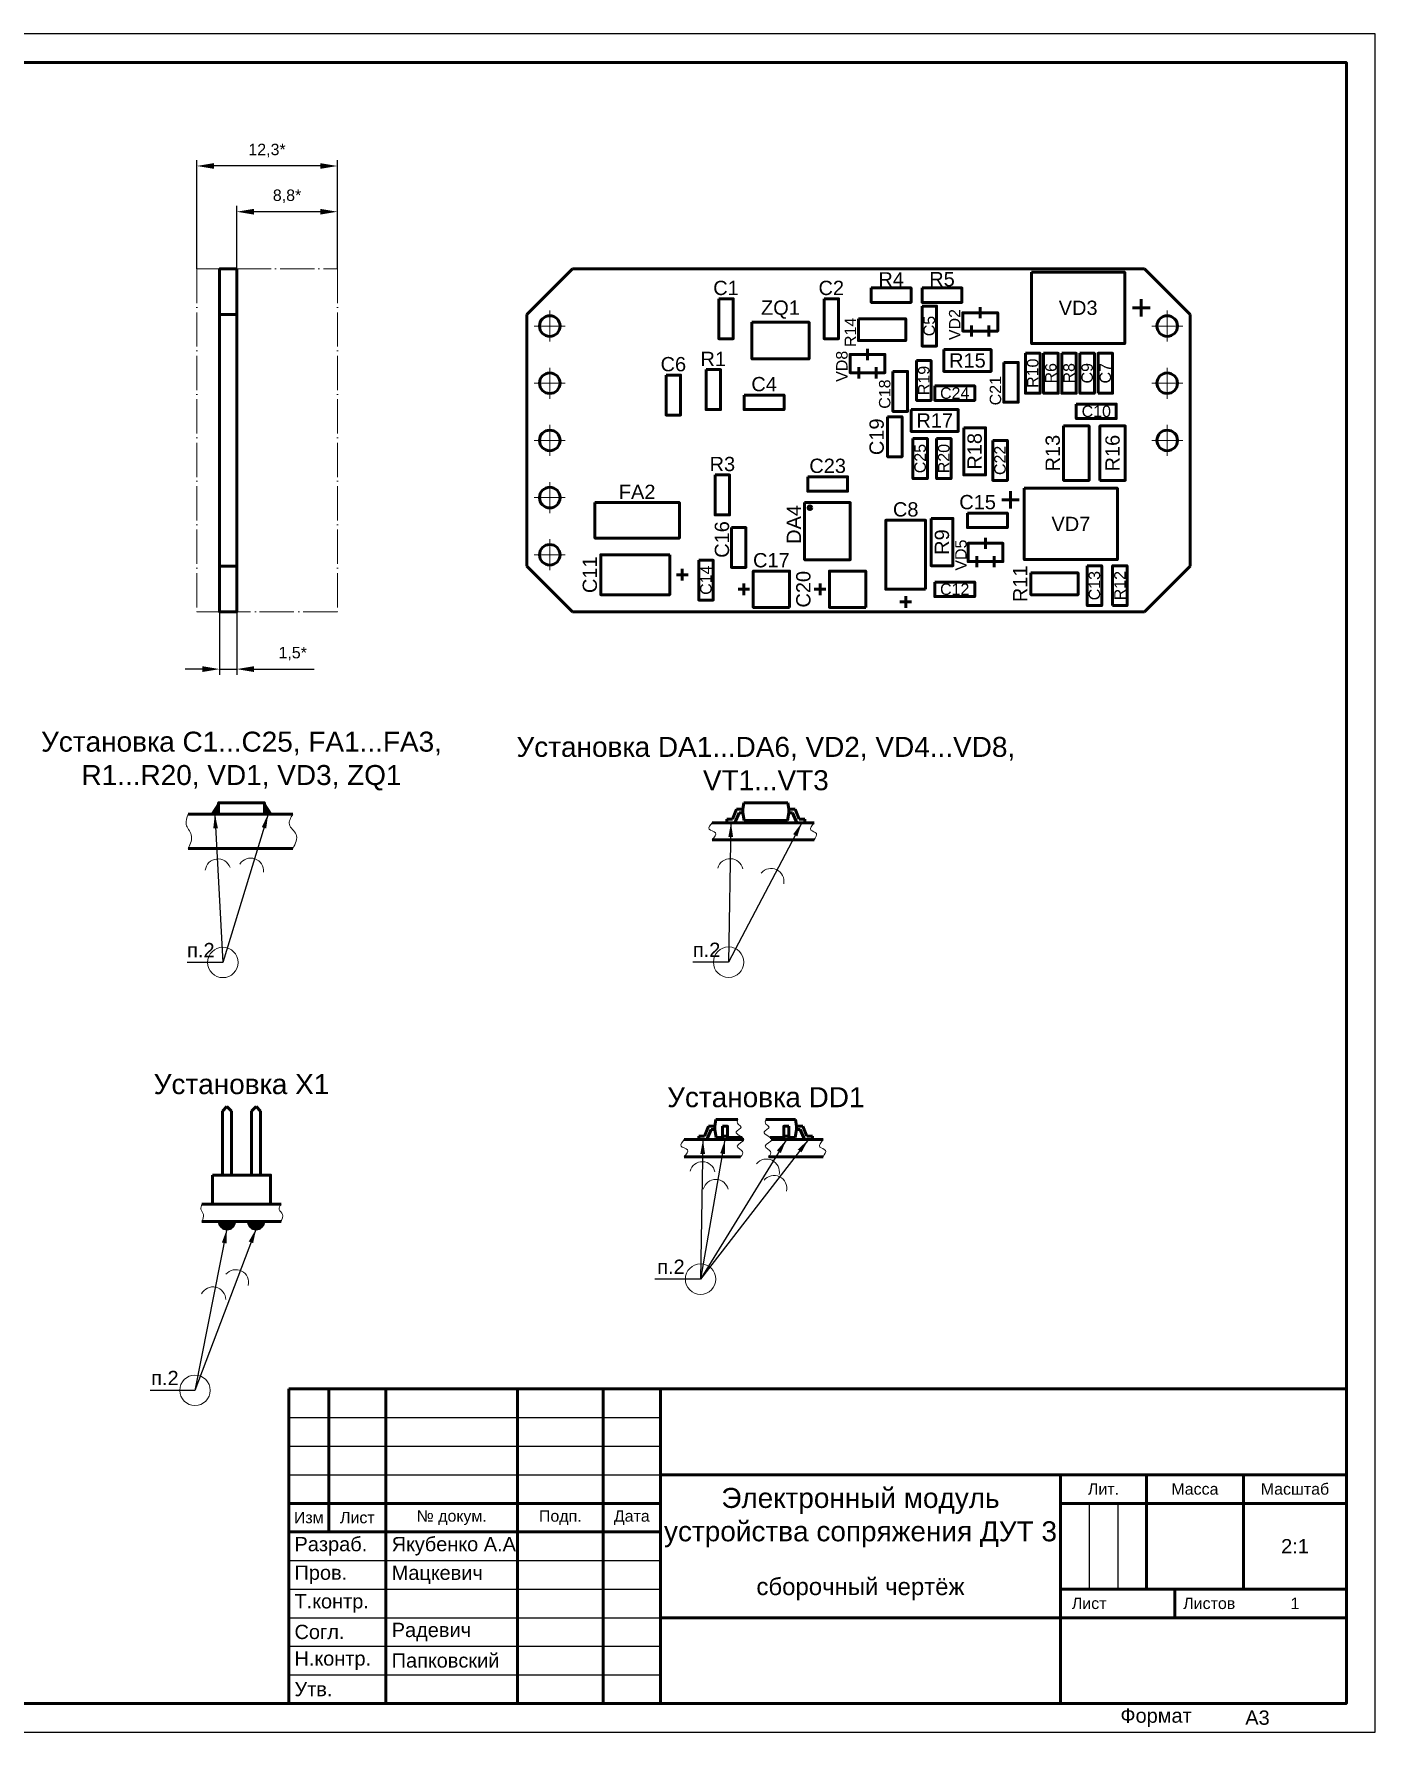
# Model space of a CAD drawing. Header units: millimetres. Extents: x 0 to 420, y 0 to 297.
# Drawn here: x 185.4 to 420, y 0 to 297 of the extents above; entities that cross this region are included whole.
import ezdxf

# ---------------------------------------------------------------- set-up
doc = ezdxf.new("R2010")
doc.units = ezdxf.units.MM
doc.header["$LTSCALE"] = 0.5
doc.linetypes.add('ACAD_ISO04W100', pattern=[30, 24, -3, 0, -3])
for name, color, linetype, lineweight in [('Оси', 6, 'Continuous', 13), ('Размеры', 3, 'Continuous', 13), ('Сплошная основная толстая', 4, 'Continuous', 50), ('Сплошная основная тонкая', 5, 'Continuous', 13), ('Текст', 2, 'Continuous', 50), ('Штамп', 7, 'Continuous', 50), ('Штрихпунктирная тонкая', 6, 'ACAD_ISO04W100', 13)]:
    doc.layers.add(name, color=color, linetype=linetype, lineweight=lineweight)
doc.styles.get("Standard").update_dxf_attribs({"font": 'ARIAL.TTF', "height": 2})
doc.styles.add('style1', font='TIMES.TTF', dxfattribs={"width": 0.75, "height": 2.75})
doc.dimstyles.new('ГОСТ', dxfattribs={"dimtxt": 2.5, "dimasz": 3, "dimexe": 1, "dimexo": 0, "dimgap": 1.5, "dimtad": 1, "dimlfac": 0.5, "dimtxsty": 'Standard', "dimcen": 0, "dimdle": 1.25, "dimadec": 0, "dimazin": 2, "dimtfac": 0.75, "dimtmove": 0, "dimatfit": 3, "dimldrblk": 'DOT', "dimfxl": 0, "dimtvp": 1.5, "dimtolj": 1, "dimtzin": 0, "dimarcsym": 0})
doc.dimstyles.new('Диаметр', dxfattribs={"dimtxt": 2.5, "dimasz": 2.5, "dimexe": 1.25, "dimexo": 0, "dimtad": 1, "dimtoh": 1, "dimzin": 9, "dimtxsty": 'style1', "dimcen": 0, "dimadec": 0, "dimazin": 0, "dimtfac": 1, "dimtmove": 0, "dimatfit": 0, "dimfxl": 0, "dimtolj": 1, "dimarcsym": 0})

# ---------------------------------------------------------------- blocks, each defined once
blk = doc.blocks.new('*D64')
at = {"layer": 'Defpoints', "color": 0, "ltscale": 0.5}
for p in [(220.9, 265.91), (220.9, 255.91), (238.5, 255.91)]:
    blk.add_point(p, dxfattribs=at)
at = {"layer": 'Размеры', "color": 0, "lineweight": -2, "ltscale": 0.5}
for p, q in [((220.9, 255.91), (220.9, 266.91)), ((235.5, 265.91), (223.9, 265.91)), ((238.5, 255.91), (238.5, 266.91))]:
    blk.add_line(p, q, dxfattribs=at)
at = {"layer": 'Размеры', "color": 0, "ltscale": 0.5}
for points in [[(223.9, 266.41), (223.9, 265.41), (220.9, 265.91)], [(235.5, 266.41), (235.5, 265.41), (238.5, 265.91)]]:
    blk.add_solid(points, dxfattribs=at)
at = {"layer": 'Размеры', "color": 0, "ltscale": 0.5, "insert": (229.7, 268.61), "char_height": 2, "attachment_point": 5}
blk.add_mtext('\\A1;8,8*', dxfattribs=at)
blk = doc.blocks.new('_Dot')
at = {"color": 0, "linetype": 'ByBlock', "lineweight": -2}
blk.add_line((-0.5, 0), (-1, 0), dxfattribs=at)
at = {"color": 0, "linetype": 'ByBlock', "const_width": 0.5}
blk.add_lwpolyline([(-0.25, 0, 1), (0.25, 0, 1)], format="xyb", close=True, dxfattribs=at)
blk = doc.blocks.new('*D65')
at = {"layer": 'Defpoints', "color": 0, "ltscale": 0.5}
for p in [(213.9, 273.91), (213.9, 255.91), (238.5, 255.91)]:
    blk.add_point(p, dxfattribs=at)
at = {"layer": 'Размеры', "color": 0, "lineweight": -2, "ltscale": 0.5}
for p, q in [((213.9, 255.91), (213.9, 274.91)), ((235.5, 273.91), (216.9, 273.91)), ((238.5, 255.91), (238.5, 274.91))]:
    blk.add_line(p, q, dxfattribs=at)
at = {"layer": 'Размеры', "color": 0, "ltscale": 0.5}
for points in [[(216.9, 274.41), (216.9, 273.41), (213.9, 273.91)], [(235.5, 274.41), (235.5, 273.41), (238.5, 273.91)]]:
    blk.add_solid(points, dxfattribs=at)
at = {"layer": 'Размеры', "color": 0, "ltscale": 0.5, "insert": (226.2, 276.61), "char_height": 2, "attachment_point": 5}
blk.add_mtext('\\A1;12,3*', dxfattribs=at)
blk = doc.blocks.new('*D66')
at = {"layer": 'Defpoints', "color": 0, "ltscale": 0.5}
for p in [(217.9, 195.91), (220.9, 195.91), (220.9, 185.91)]:
    blk.add_point(p, dxfattribs=at)
at = {"layer": 'Размеры', "color": 0, "lineweight": -2, "ltscale": 0.5}
for p, q in [((217.9, 195.91), (217.9, 184.91)), ((220.9, 195.91), (220.9, 184.91)), ((214.9, 185.91), (211.9, 185.91)), ((217.9, 185.91), (220.9, 185.91)), ((223.9, 185.91), (234.47, 185.91))]:
    blk.add_line(p, q, dxfattribs=at)
at = {"layer": 'Размеры', "color": 0, "ltscale": 0.5}
for points in [[(214.9, 186.41), (214.9, 185.41), (217.9, 185.91)], [(223.9, 186.41), (223.9, 185.41), (220.9, 185.91)]]:
    blk.add_solid(points, dxfattribs=at)
at = {"layer": 'Размеры', "color": 0, "ltscale": 0.5, "insert": (230.69, 188.61), "char_height": 2, "attachment_point": 5}
blk.add_mtext('\\A1;1,5*', dxfattribs=at)

msp = doc.modelspace()

# ---------------------------------------------------------------- hatches: boundary and pattern name
at = {"layer": 'Сплошная основная толстая'}
h = msp.add_hatch(color=256, dxfattribs=at)
edge = h.paths.add_edge_path()
edge.add_arc((219.193, 89.321), 1.332, 180, 360)
edge.add_line((220.524, 89.321), (217.861, 89.321))
h = msp.add_hatch(color=256, dxfattribs=at)
edge = h.paths.add_edge_path()
edge.add_arc((219.193, 89.321), 1.332, 180, 360)
edge.add_line((220.524, 89.321), (217.861, 89.321))
h = msp.add_hatch(color=256, dxfattribs=at)
edge = h.paths.add_edge_path()
edge.add_arc((224.273, 89.321), 1.332, 180, 360)
edge.add_line((225.604, 89.321), (222.941, 89.321))
h = msp.add_hatch(color=256, dxfattribs=at)
edge = h.paths.add_edge_path()
edge.add_arc((224.273, 89.321), 1.332, 180, 360)
edge.add_line((225.604, 89.321), (222.941, 89.321))
at = {"layer": 'Сплошная основная тонкая', "ltscale": 0.5}
for points in [[(217.733, 162.55), (216.406, 160.55), (217.733, 160.55)], [(225.733, 162.55), (227.06, 160.55), (225.733, 160.55)]]:
    msp.add_hatch(color=256, dxfattribs=at).paths.add_polyline_path(points)

# ---------------------------------------------------------------- linework, layer by layer
at = {"ltscale": 0.5}
msp.add_lwpolyline([(420, 297), (0, 297), (0, 0), (420, 0)], close=True, dxfattribs=at)
at = {"layer": 'Оси', "ltscale": 0.5}
for p, q in [((275.652, 248.627), (275.652, 243.191)), ((383.652, 248.627), (383.652, 243.191)), ((278.37, 245.909), (272.933, 245.909)), ((386.37, 245.909), (380.933, 245.909)), ((275.652, 238.627), (275.652, 233.191)), ((383.652, 238.627), (383.652, 233.191)), ((278.37, 235.909), (272.933, 235.909)), ((386.37, 235.909), (380.933, 235.909)), ((278.37, 225.909), (272.933, 225.909)), ((275.652, 228.627), (275.652, 223.191)), ((386.37, 225.909), (380.933, 225.909)), ((383.652, 228.627), (383.652, 223.191)), ((275.652, 218.627), (275.652, 213.191)), ((278.37, 215.909), (272.933, 215.909)), ((275.652, 208.627), (275.652, 203.191)), ((278.37, 205.909), (272.933, 205.909))]:
    msp.add_line(p, q, dxfattribs=at)
at = {"layer": 'Размеры'}
for centre in [(218.472, 134.606), (306.933, 134.65), (302.031, 79.213), (213.597, 59.763)]:
    msp.add_circle(centre, 2.663, dxfattribs=at)
for centre, radius, start, end in [((217.615, 150.465), 2.24, 19.79759, 172.97592), ((223.359, 150.604), 2.245, 354.78059, 147.39176), ((307.202, 150.509), 2.24, 11.32209, 164.50041), ((314.368, 148.808), 2.245, 347.94553, 140.5567), ((302.341, 97.516), 2.24, 11.32209, 164.50041), ((313.568, 97.979), 2.245, 347.94553, 140.5567), ((304.689, 94.407), 2.245, 13.30015, 165.91132), ((314.869, 95.096), 2.245, 347.94553, 140.5567), ((220.731, 78.625), 2.24, 346.56995, 139.74828), ((216.741, 75.622), 2.24, 0.19204, 153.37036)]:
    msp.add_arc(centre, radius, start, end, dxfattribs=at)
at = {"layer": 'Сплошная основная толстая', "linetype": 'Continuous'}
for p, q in [((271.652, 247.909), (279.652, 255.909)), ((379.652, 255.909), (387.652, 247.909)), ((379.115, 247.563), (379.115, 250.611)), ((350.946, 247.269), (350.946, 249.214)), ((380.639, 249.087), (377.591, 249.087)), ((349.421, 244.069), (349.421, 246.014)), ((352.471, 244.069), (352.471, 246.014)), ((331.234, 239.967), (331.234, 241.911)), ((329.709, 236.767), (329.709, 238.711)), ((332.759, 236.767), (332.759, 238.711)), ((356.248, 213.974), (356.248, 217.022)), ((354.724, 215.498), (357.772, 215.498)), ((351.872, 206.947), (351.872, 208.891)), ((350.347, 203.747), (350.347, 205.691)), ((353.397, 203.747), (353.397, 205.691)), ((279.652, 195.909), (271.652, 203.909)), ((299.853, 202.414), (297.821, 202.414)), ((298.837, 203.43), (298.837, 201.398)), ((387.652, 203.909), (379.652, 195.909)), ((310.61, 199.874), (308.578, 199.874)), ((309.594, 198.858), (309.594, 200.89)), ((323.945, 199.874), (321.913, 199.874)), ((322.929, 198.858), (322.929, 200.89)), ((338.923, 197.668), (336.891, 197.668)), ((337.907, 196.652), (337.907, 198.684))]:
    msp.add_line(p, q, dxfattribs=at)
at = {"layer": 'Сплошная основная толстая', "ltscale": 0.5}
for p, q in [((220.903, 247.909), (217.903, 247.909)), ((220.903, 203.909), (217.903, 203.909)), ((212.432, 160.55), (230.723, 160.55)), ((308.337, 161.4), (307.607, 159.65)), ((308.777, 160.8), (308.047, 159.05)), ((309.447, 161.4), (308.337, 161.4)), ((308.777, 160.8), (309.447, 160.8)), ((309.447, 161.4), (309.608, 162.55)), ((309.447, 160.8), (309.636, 159.45)), ((317.447, 160.8), (317.257, 159.45)), ((317.285, 162.55), (317.447, 161.4)), ((317.447, 161.4), (318.557, 161.4)), ((318.116, 160.8), (317.447, 160.8)), ((318.116, 160.8), (318.846, 159.05)), ((318.557, 161.4), (319.287, 159.65)), ((304.084, 159.05), (321.876, 159.05)), ((306.647, 159.65), (306.647, 159.05)), ((307.607, 159.65), (306.647, 159.65)), ((306.647, 159.05), (308.047, 159.05)), ((320.247, 159.05), (318.846, 159.05)), ((319.287, 159.65), (320.247, 159.65)), ((320.247, 159.65), (320.247, 159.05)), ((212.432, 154.55), (230.723, 154.55)), ((304.084, 156.05), (321.876, 156.05)), ((218.393, 108.601), (219.193, 109.401)), ((218.393, 97.401), (218.393, 108.601)), ((219.193, 109.401), (219.993, 108.601)), ((219.993, 108.601), (219.993, 97.401)), ((223.473, 108.601), (224.273, 109.401)), ((223.473, 97.401), (223.473, 108.601)), ((224.273, 109.401), (225.073, 108.601)), ((225.073, 108.601), (225.073, 97.401)), ((304.545, 105.962), (304.706, 107.112)), ((318.625, 107.112), (318.786, 105.962)), ((301.745, 104.212), (301.745, 103.612)), ((302.705, 104.212), (301.745, 104.212)), ((303.435, 105.962), (302.705, 104.212)), ((303.875, 105.362), (303.145, 103.612)), ((304.545, 105.962), (303.435, 105.962)), ((303.875, 105.362), (304.545, 105.362)), ((304.545, 105.362), (304.734, 104.012)), ((305.85, 104.212), (306.75, 104.212)), ((317.481, 104.212), (316.581, 104.212)), ((318.786, 105.362), (318.597, 104.012)), ((318.786, 105.962), (319.896, 105.962)), ((319.456, 105.362), (318.786, 105.362)), ((319.456, 105.362), (320.186, 103.612)), ((319.896, 105.962), (320.626, 104.212)), ((320.626, 104.212), (321.586, 104.212)), ((321.586, 104.212), (321.586, 103.612)), ((299.182, 103.612), (309.613, 103.612)), ((301.745, 103.612), (303.145, 103.612)), ((314.493, 103.612), (323.452, 103.612)), ((321.586, 103.612), (320.186, 103.612)), ((299.182, 100.612), (309.031, 100.612)), ((313.911, 100.612), (323.452, 100.612)), ((214.815, 92.321), (228.65, 92.321)), ((214.815, 89.321), (228.65, 89.321))]:
    msp.add_line(p, q, dxfattribs=at)
for points in [[(220.903, 255.909), (217.903, 255.909), (217.903, 195.909), (220.903, 195.909)], [(217.733, 160.55), (225.733, 160.55), (225.733, 162.55), (217.733, 162.55)], [(305.85, 105.962), (306.75, 105.962), (306.75, 103.612), (305.85, 103.612)], [(317.481, 105.962), (316.581, 105.962), (316.581, 103.612), (317.481, 103.612)], [(216.653, 97.401), (226.813, 97.401), (226.813, 92.321), (216.653, 92.321)]]:
    msp.add_lwpolyline(points, close=True, dxfattribs=at)
at = {"layer": 'Сплошная основная толстая', "linetype": 'Continuous'}
for points in [[(279.652, 255.909), (379.652, 255.909)], [(271.652, 203.909), (271.652, 247.909)], [(387.652, 247.909), (387.652, 203.909)], [(379.652, 195.909), (279.652, 195.909)]]:
    msp.add_lwpolyline(points, dxfattribs=at)
for points in [[(331.874, 252.579), (338.859, 252.579), (338.859, 250.039), (331.874, 250.039)], [(340.764, 252.579), (347.749, 252.579), (347.749, 250.039), (340.764, 250.039)], [(359.919, 255.337), (376.219, 255.337), (376.219, 242.837), (359.919, 242.837)], [(305.204, 250.674), (307.744, 250.674), (307.744, 243.689), (305.204, 243.689)], [(323.619, 250.674), (326.159, 250.674), (326.159, 243.689), (323.619, 243.689)], [(310.999, 246.572), (320.999, 246.572), (320.999, 240.172), (310.999, 240.172)], [(329.652, 247.182), (337.907, 247.182), (337.907, 243.372), (329.652, 243.372)], [(340.764, 249.404), (343.304, 249.404), (343.304, 242.419), (340.764, 242.419)], [(350.946, 245.042), (347.896, 245.042), (347.896, 248.242), (353.996, 248.242), (353.996, 245.042)], [(331.234, 237.739), (328.184, 237.739), (328.184, 240.939), (334.284, 240.939), (334.284, 237.739)], [(344.574, 241.784), (352.829, 241.784), (352.829, 237.974), (344.574, 237.974)], [(358.862, 241.149), (361.402, 241.149), (361.402, 234.164), (358.862, 234.164)], [(362.037, 241.149), (364.577, 241.149), (364.577, 234.164), (362.037, 234.164)], [(365.212, 241.149), (367.752, 241.149), (367.752, 234.164), (365.212, 234.164)], [(368.387, 241.149), (370.927, 241.149), (370.927, 234.164), (368.387, 234.164)], [(371.562, 234.164), (374.102, 234.164), (374.102, 241.149), (371.562, 241.149)], [(302.982, 238.292), (305.522, 238.292), (305.522, 231.307), (302.982, 231.307)], [(335.684, 237.974), (338.224, 237.974), (338.224, 230.989), (335.684, 230.989)], [(339.812, 239.879), (342.352, 239.879), (342.352, 232.894), (339.812, 232.894)], [(355.052, 239.562), (357.592, 239.562), (357.592, 232.577), (355.052, 232.577)], [(295.997, 237.339), (298.537, 237.339), (298.537, 230.354), (295.997, 230.354)], [(342.987, 235.434), (349.972, 235.434), (349.972, 232.894), (342.987, 232.894)], [(309.649, 233.847), (316.634, 233.847), (316.634, 231.307), (309.649, 231.307)], [(367.752, 232.259), (374.737, 232.259), (374.737, 229.719), (367.752, 229.719)], [(334.732, 230.037), (337.272, 230.037), (337.272, 223.052), (334.732, 223.052)], [(338.859, 231.307), (347.114, 231.307), (347.114, 227.497), (338.859, 227.497)], [(339.177, 226.227), (341.717, 226.227), (341.717, 219.242), (339.177, 219.242)], [(343.304, 226.227), (345.844, 226.227), (345.844, 219.242), (343.304, 219.242)], [(348.067, 228.132), (351.877, 228.132), (351.877, 219.877), (348.067, 219.877)], [(353.147, 225.909), (355.687, 225.909), (355.687, 218.924), (353.147, 218.924)], [(365.529, 228.449), (369.974, 228.449), (369.974, 218.924), (365.529, 218.924)], [(371.879, 218.924), (376.324, 218.924), (376.324, 228.449), (371.879, 228.449)], [(304.569, 219.877), (307.109, 219.877), (307.109, 212.892), (304.569, 212.892)], [(320.762, 219.559), (327.747, 219.559), (327.747, 217.019), (320.762, 217.019)], [(358.65, 217.554), (374.95, 217.554), (374.95, 205.054), (358.65, 205.054)], [(283.537, 215.039), (298.337, 215.039), (298.337, 208.839), (283.537, 208.839)], [(320.222, 215.034), (328.222, 215.034), (328.222, 205.034), (320.222, 205.034)], [(341.399, 199.874), (341.399, 211.939), (334.414, 211.939), (334.414, 199.874)], [(342.352, 212.257), (346.162, 212.257), (346.162, 204.002), (342.352, 204.002)], [(348.702, 213.209), (355.687, 213.209), (355.687, 210.669), (348.702, 210.669)], [(307.427, 210.669), (309.967, 210.669), (309.967, 203.684), (307.427, 203.684)], [(351.872, 204.719), (348.822, 204.719), (348.822, 207.919), (354.922, 207.919), (354.922, 204.719)], [(296.632, 205.907), (284.567, 205.907), (284.567, 198.922), (296.632, 198.922)], [(301.712, 204.954), (304.252, 204.954), (304.252, 197.969), (301.712, 197.969)], [(317.587, 196.699), (317.587, 203.049), (311.237, 203.049), (311.237, 196.699)], [(330.922, 196.699), (330.922, 203.049), (324.572, 203.049), (324.572, 196.699)], [(359.814, 202.732), (368.069, 202.732), (368.069, 198.922), (359.814, 198.922)], [(369.657, 204.002), (372.197, 204.002), (372.197, 197.017), (369.657, 197.017)], [(374.102, 197.017), (376.642, 197.017), (376.642, 204.002), (374.102, 204.002)], [(342.987, 201.144), (349.972, 201.144), (349.972, 198.604), (342.987, 198.604)]]:
    msp.add_lwpolyline(points, close=True, dxfattribs=at)
at = {"layer": 'Сплошная основная толстая', "ltscale": 0.5}
for points in [[(309.447, 160.8), (309.447, 161.4)], [(309.608, 162.55), (317.285, 162.55)], [(317.447, 161.4), (317.447, 160.8)], [(317.257, 159.45), (309.636, 159.45)], [(304.706, 107.112), (308.567, 107.112)], [(313.447, 107.112), (318.625, 107.112)], [(304.545, 105.362), (304.545, 105.962)], [(305.85, 104.012), (304.734, 104.012)], [(309.3, 104.012), (306.75, 104.012)], [(316.581, 104.012), (314.18, 104.012)], [(318.597, 104.012), (317.481, 104.012)], [(318.786, 105.962), (318.786, 105.362)]]:
    msp.add_lwpolyline(points, dxfattribs=at)
at = {"layer": 'Сплошная основная толстая', "linetype": 'Continuous'}
for centre in [(275.652, 245.909), (383.652, 245.909), (275.652, 235.909), (383.652, 235.909), (275.652, 225.909), (383.652, 225.909), (275.652, 215.909), (275.652, 205.909)]:
    msp.add_circle(centre, 1.8, dxfattribs=at)
at = {"layer": 'Сплошная основная толстая', "ltscale": 0.5}
msp.add_circle((321.153, 214.128), 0.32, dxfattribs=at)
at = {"layer": 'Сплошная основная толстая'}
for centre in [(219.193, 89.321), (219.193, 89.321), (224.273, 89.321), (224.273, 89.321)]:
    msp.add_arc(centre, 1.332, 180, 0, dxfattribs=at)
at = {"layer": 'Сплошная основная тонкая', "ltscale": 0.5}
for points in [[(217.733, 162.55), (217.733, 162.55), (216.406, 160.55), (217.733, 160.55)], [(225.733, 162.55), (225.733, 162.55), (227.06, 160.55), (225.733, 160.55)]]:
    msp.add_lwpolyline(points, close=True, dxfattribs=at)
for points in [[(212.432, 160.55), (212.07, 158.758), (212.944, 156.94), (212.432, 154.55)], [(230.723, 160.55), (230.106, 158.726), (231.288, 157.005), (230.723, 154.55)], [(304.084, 159.05), (303.51, 157.918), (304.668, 157.283), (304.084, 156.05)], [(321.876, 159.05), (321.338, 157.762), (322.278, 157.177), (321.876, 156.05)], [(299.182, 103.612), (298.608, 102.481), (299.766, 101.845), (299.182, 100.612)], [(323.452, 103.612), (322.915, 102.325), (323.855, 101.74), (323.452, 100.612)], [(214.815, 92.321), (214.634, 91.425), (215.071, 90.516), (214.815, 89.321)], [(228.65, 92.321), (228.342, 91.409), (228.933, 90.548), (228.65, 89.321)]]:
    msp.add_spline(points, degree=3, dxfattribs=at)
for points in [[(308.567, 107.112), (308.433, 106.826), (308.37, 106.326), (309.647, 105.711), (307.146, 104.781), (310.93, 103.682), (307.563, 102.524), (309.772, 101.634), (309.348, 100.944), (309.031, 100.612)], [(313.447, 107.112), (313.313, 106.826), (313.249, 106.326), (314.527, 105.711), (312.026, 104.781), (315.81, 103.682), (312.443, 102.524), (314.651, 101.634), (314.228, 100.944), (313.911, 100.612)]]:
    msp.add_open_spline(points, degree=3, knots=[0.6875792, 0.6875792, 0.6875792, 0.6875792, 1.5476171, 2.2993423, 3.5018924, 5.3970919, 7.0291096, 8.311966, 9.4277125, 9.4277125, 9.4277125, 9.4277125], dxfattribs=at)
at = {"layer": 'Штамп', "ltscale": 0.5}
for p, q in [((415, 60), (230, 60)), ((230, 60), (230, 5)), ((237, 35), (237, 60)), ((247, 5), (247, 60)), ((270, 5), (270, 60)), ((285, 5), (285, 60)), ((295, 5), (295, 60)), ((295, 45), (415, 45)), ((365, 5), (365, 45)), ((380, 25), (380, 45)), ((397, 25), (397, 45)), ((230, 40), (295, 40)), ((365, 40), (415, 40)), ((230, 35), (295, 35)), ((365, 25), (415, 25)), ((385, 20), (385, 25)), ((295, 20), (415, 20))]:
    msp.add_line(p, q, dxfattribs=at)
at = {"layer": 'Штамп', "lineweight": 25, "ltscale": 0.5}
for p, q in [((230, 55), (295, 55)), ((230, 50), (295, 50)), ((230, 45), (295, 45)), ((370, 40), (370, 25)), ((375, 40), (375, 25)), ((230, 30), (295, 30)), ((230, 25), (295, 25)), ((230, 20), (295, 20)), ((230, 15), (295, 15)), ((230, 10), (295, 10))]:
    msp.add_line(p, q, dxfattribs=at)
at = {"layer": 'Штамп', "ltscale": 0.5}
msp.add_lwpolyline([(20, 5), (415, 5), (415, 292), (20, 292)], close=True, dxfattribs=at)
at = {"layer": 'Штрихпунктирная тонкая', "ltscale": 0.5}
for p, q in [((217.903, 255.909), (213.903, 255.909)), ((213.903, 255.909), (213.903, 195.909)), ((220.903, 255.909), (238.503, 255.909)), ((238.503, 255.909), (238.503, 195.909)), ((213.903, 195.909), (217.903, 195.909)), ((238.503, 195.909), (220.903, 195.909))]:
    msp.add_line(p, q, dxfattribs=at)

# ---------------------------------------------------------------- texts
at = {"layer": 'Текст', "ltscale": 0.5}
for s, insert, char_height, width, attachment_point in [('{\\fArial|b0|i0|c204|p34;C1}', (306.474, 251.298), 2.5, 11.06017, 8), ('{\\fArial|b0|i0|c204|p34;C2}', (324.889, 251.298), 2.5, 11.06017, 8), ('{\\fArial|b0|i0|c204|p34;R4}', (335.367, 252.833), 2.5, 11.06017, 8), ('{\\fArial|b0|i0|c204|p34;R5}', (344.257, 252.833), 2.5, 11.06017, 8), ('{\\fArial|b0|i0|c204|p34;ZQ1}', (315.999, 247.195), 2.5, 11.06017, 8), ('{\\fArial|b0|i0|c204|p34;VD3}', (368.069, 249.087), 2.5, 16.3, 5), ('{\\fArial|b0|i0|c204|p34;R1}', (304.252, 238.915), 2.5, 11.06017, 8), ('{\\fArial|b0|i0|c204|p34;R15}', (348.702, 239.879), 2.5, 8.255, 5), ('{\\fArial|b0|i0|c204|p34;C6}', (297.267, 237.963), 2.5, 11.06017, 8), ('{\\fArial|b0|i0|c204|p34;C4}', (313.142, 234.47), 2.5, 11.06017, 8), ('{\\fArial|b0|i0|c204|p34;C24}', (346.479, 234.164), 2, 6.985, 5), ('{\\fArial|b0|i0|c204|p34;C10}', (371.244, 230.989), 2, 6.985, 5), ('{\\fArial|b0|i0|c204|p34;R17}', (342.987, 229.402), 2.5, 8.255, 5), ('{\\fArial|b0|i0|c204|p34;R3}', (305.839, 220.5), 2.5, 11.06017, 8), ('{\\fArial|b0|i0|c204|p34;C23}', (324.254, 220.183), 2.5, 11.06017, 8), ('{\\fArial|b0|i0|c204|p34;FA2}', (290.937, 215.663), 2.5, 11.06017, 8), ('{\\fArial|b0|i0|c204|p34;C8}', (337.907, 212.563), 2.5, 11.06017, 8), ('{\\fArial|b0|i0|c204|p34;C15}', (350.484, 213.833), 2.5, 11.06017, 8), ('{\\fArial|b0|i0|c204|p34;VD7}', (366.8, 211.304), 2.5, 16.3, 5), ('{\\fArial|b0|i0|c204|p34;C17}', (314.412, 203.673), 2.5, 11.06017, 8), ('{\\fArial|b0|i0|c204|p34;C12}', (346.479, 199.874), 2, 6.985, 5), ('{\\fArial|b0|i0|c204|p34;Установка С1...C25, FA1...FA3, R1...R20, VD1, VD3, ZQ1}', (221.733, 164.675), 3.5, 89.04054, 8), ('{\\fArial|b0|i0|c204|p34;Установка DA1...DA6, VD2, VD4...VD8, VT1...VT3}', (313.447, 164.675), 3.5, 89.04054, 8), ('{\\fArial|b0|i0|c204|p34;Установка X1}', (221.733, 111.526), 3.5, 89.04054, 8), ('{\\fArial|b0|i0|c204|p34;Установка DD1}', (313.447, 109.238), 3.5, 89.04054, 8)]:
    msp.add_mtext(s, dxfattribs=dict(at, insert=insert, char_height=char_height, width=width, attachment_point=attachment_point))
at = {"layer": 'Текст', "ltscale": 0.5, "rotation": 90}
for s, insert, char_height, width, attachment_point in [('{\\fArial|b0|i0|c204|p34;R14}', (329.23, 244.806), 2, 11.06017, 8), ('{\\fArial|b0|i0|c204|p34;C5}', (342.034, 245.912), 2, 6.985, 5), ('{\\fArial|b0|i0|c204|p34;VD2}', (347.474, 246.171), 2, 11.06017, 8), ('{\\fArial|b0|i0|c204|p34;VD8}', (327.762, 238.869), 2, 11.06017, 8), ('{\\fArial|b0|i0|c204|p34;R19}', (341.082, 236.387), 2, 6.985, 5), ('{\\fArial|b0|i0|c204|p34;R10}', (360.132, 237.657), 2, 6.985, 5), ('{\\fArial|b0|i0|c204|p34;R6}', (363.307, 237.657), 2, 6.985, 5), ('{\\fArial|b0|i0|c204|p34;R8}', (366.482, 237.657), 2, 6.985, 5), ('{\\fArial|b0|i0|c204|p34;C9}', (369.657, 237.657), 2, 6.985, 5), ('{\\fArial|b0|i0|c204|p34;C7}', (372.832, 237.657), 2, 6.985, 5), ('{\\fArial|b0|i0|c204|p34;C18}', (335.262, 234.011), 2, 11.06017, 8), ('{\\fArial|b0|i0|c204|p34;C21}', (354.63, 234.607), 2, 11.06017, 8), ('{\\fArial|b0|i0|c204|p34;C19}', (334.108, 226.544), 2.5, 11.06017, 8), ('{\\fArial|b0|i0|c204|p34;R18}', (349.972, 224.004), 2.5, 8.255, 5), ('{\\fArial|b0|i0|c204|p34;R13}', (364.905, 223.687), 2.5, 11.06017, 8), ('{\\fArial|b0|i0|c204|p34;R16}', (374.102, 223.687), 2.5, 9.525, 5), ('{\\fArial|b0|i0|c204|p34;C25}', (340.447, 222.734), 2, 6.985, 5), ('{\\fArial|b0|i0|c204|p34;R20}', (344.574, 222.734), 2, 6.985, 5), ('{\\fArial|b0|i0|c204|p34;C22}', (354.417, 222.417), 2, 6.985, 5), ('{\\fArial|b0|i0|c204|p34;DA4}', (319.598, 211.212), 2.5, 11.06017, 8), ('{\\fArial|b0|i0|c204|p34;C16}', (307.047, 208.582), 2.5, 11.06017, 8), ('{\\fArial|b0|i0|c204|p34;R9}', (344.257, 208.129), 2.5, 8.255, 5), ('{\\fArial|b0|i0|c204|p34;VD5}', (348.59, 205.849), 2, 11.06017, 8), ('{\\fArial|b0|i0|c204|p34;C11}', (283.943, 202.414), 2.5, 11.06017, 8), ('{\\fArial|b0|i0|c204|p34;C14}', (302.982, 201.462), 2, 6.985, 5), ('{\\fArial|b0|i0|c204|p34;C20}', (321.289, 199.874), 2.5, 11.06017, 8), ('{\\fArial|b0|i0|c204|p34;R11}', (359.19, 200.827), 2.5, 11.06017, 8), ('{\\fArial|b0|i0|c204|p34;C13}', (370.927, 200.509), 2, 6.985, 5), ('{\\fArial|b0|i0|c204|p34;R12}', (375.372, 200.509), 2, 6.985, 5)]:
    msp.add_mtext(s, dxfattribs=dict(at, insert=insert, char_height=char_height, width=width, attachment_point=attachment_point))
at = {"layer": 'Текст', "char_height": 2.5, "attachment_point": 1}
for insert, width in [((212.218, 138.018), 11.84268), ((300.678, 138.063), 11.84268), ((294.443, 82.625), 13.17574), ((205.93, 63.175), 13.25551)]:
    msp.add_mtext('п.2', dxfattribs=dict(at, insert=insert, width=width))
at = {"layer": 'Штамп', "ltscale": 0.5}
for s, insert, char_height, width, attachment_point in [('{\\fArial|b0|i0|c204|p34;Электронный модуль\\Pустройства сопряжения ДУТ 3}', (330, 37.5), 3.5, 70, 5), ('{\\fArial|b0|i0|c204|p34;Лит.}', (372.5, 42.5), 2, 15, 5), ('{\\fArial|b0|i0|c204|p34;Масса}', (388.5, 42.5), 2, 17, 5), ('{\\fArial|b0|i0|c204|p34;Масштаб}', (406, 42.5), 2, 18, 5), ('{\\fArial|b0|i0|c204|p34;№ докум.}', (258.5, 37.5), 2, 23, 5), ('{\\fArial|b0|i0|c204|p34;Подп.}', (277.5, 37.5), 2, 15, 5), ('{\\fArial|b0|i0|c204|p34;Дата}', (290, 37.5), 2, 10, 5), ('{\\fArial|b0|i0|c204|p34;Изм}', (233.5, 37.5), 2, 7, 5), ('{\\fArial|b0|i0|c204|p34;Лист}', (242, 37.5), 2, 10, 5), ('{\\fArial|b0|i0|c204|p34;Разраб.}', (231, 32.5), 2.5, 16, 4), ('{\\fArial|b0|i0|c204|p34;Якубенко А.А}', (248, 32.5), 2.5, 22, 4), ('{\\fArial|b0|i0|c204|p34;2:1}', (406, 32.5), 2.5, 18, 5), ('{\\fArial|b0|i0|c204|p34;Пров.}', (231, 27.5), 2.5, 16, 4), ('{\\fArial|b0|i0|c204|p34;Мацкевич}', (248, 27.5), 2.5, 22, 4), ('{\\fArial|b0|i0|c204|p34;сборочный чертёж}', (330, 25), 3, 70, 5), ('{\\fArial|b0|i0|c204|p34;Т.контр.}', (231, 22.5), 2.5, 16, 4), ('{\\fArial|b0|i0|c204|p34;Лист}', (370, 22.5), 2, 10, 5), ('{\\fArial|b0|i0|c204|p34;Листов}', (391, 22.5), 2, 12, 5), ('{\\fArial|b0|i0|c204|p34;1}', (406, 22.5), 2, 18, 5), ('{\\fArial|b0|i0|c204|p34;Согл.}', (231, 17.5), 2.5, 16, 4), ('{\\fArial|b0|i0|c204|p34;Радевич}', (248, 17.5), 2.5, 22, 4), ('{\\fArial|b0|i0|c204|p34;Н.контр.}', (231, 12.5), 2.5, 16, 4), ('{\\fArial|b0|i0|c204|p34;Папковский}', (248, 12.5), 2.5, 22, 4), ('{\\fArial|b0|i0|c204|p34;Утв.}', (231, 7.5), 2.5, 16, 4), ('{\\fArial|b0|i0|c204|p34;Формат}', (381.699, 2.5), 2.5, 18.35952, 5), ('{\\fArial|b0|i0|c204|p34;А3}', (399.438, 2.5), 2.5, 6.76389, 5)]:
    msp.add_mtext(s, dxfattribs=dict(at, insert=insert, char_height=char_height, width=width, attachment_point=attachment_point))

# ---------------------------------------------------------------- dimensions: what is measured, and where the dimension line sits
at = {"layer": 'Размеры', "ltscale": 0.5}
for base, p1, p2, picture, middle in [((213.903, 273.909), (238.503, 255.909), (213.903, 255.909), '*D65', (226.203, 273.909)), ((220.903, 265.909), (238.503, 255.909), (220.903, 255.909), '*D64', (229.703, 265.909)), ((220.903, 185.909), (217.903, 195.909), (220.903, 195.909), '*D66', (230.688, 185.909))]:
    dim = msp.add_linear_dim(base=base, p1=p1, p2=p2, dimstyle='ГОСТ', override={"dimpost": '*'}, dxfattribs=at)
    dim.commit()
    dim.dimension.update_dxf_attribs({"geometry": picture, "text_midpoint": middle, "dimtype": 160})

# ---------------------------------------------------------------- leaders
at = {"layer": 'Размеры'}
for points in [[(226.396, 160.55), (218.472, 134.606), (212.218, 134.606)], [(217.069, 160.55), (218.472, 134.606), (212.218, 134.606)], [(319.747, 159.05), (306.933, 134.65), (300.678, 134.65)], [(307.347, 159.05), (306.933, 134.65), (300.678, 134.65)], [(320.886, 103.612), (302.031, 79.213), (294.023, 79.213)], [(302.445, 103.612), (302.031, 79.213), (294.023, 79.213)], [(317.031, 103.612), (302.031, 79.213), (294.023, 79.213)], [(306.3, 103.612), (302.031, 79.213), (294.023, 79.213)], [(219.193, 87.989), (213.597, 59.763), (205.762, 59.763)], [(224.273, 87.989), (213.597, 59.763), (205.762, 59.763)]]:
    msp.add_leader(points, dimstyle='Диаметр', override={"dimgap": 0.625, "dimtad": 0}, dxfattribs=at)

doc.saveas('drawing.dxf')
